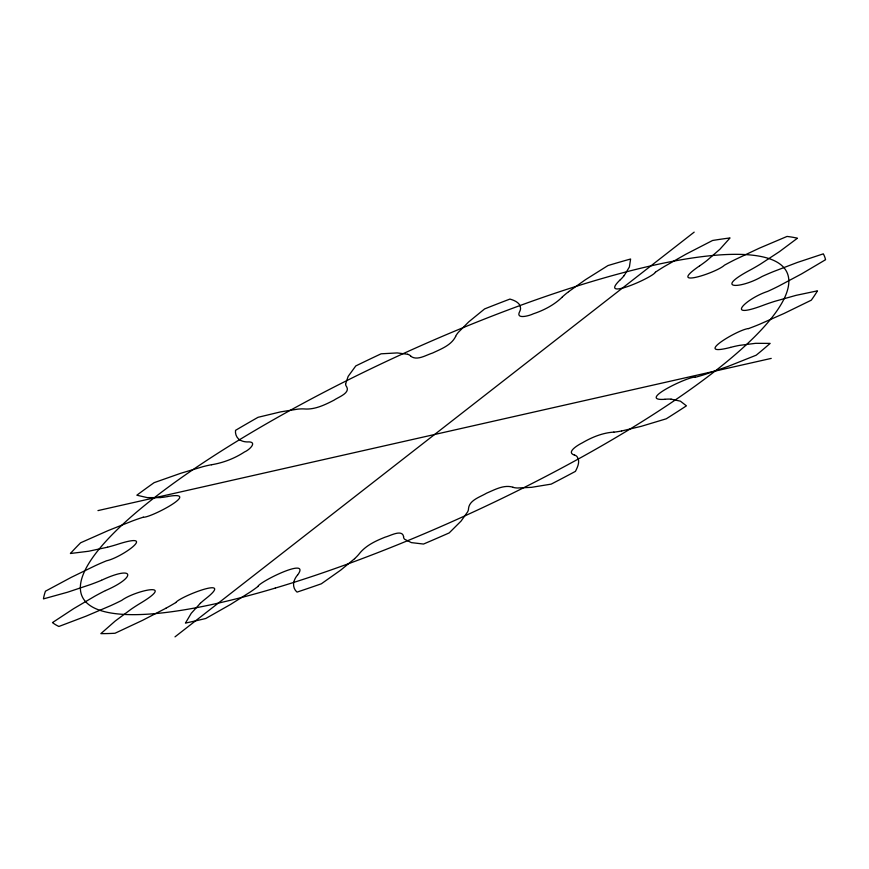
<?xml version="1.0" encoding="UTF-8"?>
<svg xmlns="http://www.w3.org/2000/svg" width="869" height="869" viewBox="0 0 869 869"><rect width="100%" height="100%" fill="white"/><g stroke="black" fill="none" stroke-linecap="round" stroke-linejoin="round"><path stroke-width="1.3" d="M403.629 536.662C402.173 528.83 389.975 535.988 385.315 537.085C375.669 540.909 365.588 545.569 359.093 553.987A67.141 14.99 -24.7 0 1 354.574 558.691M455.66 336.412C451.304 345.319 440.941 349.034 432.534 353.053C426.038 355.008 416.696 361.298 410.526 355.975M624.148 275.636L629.395 266.968L630.612 259.005A428.721 95.709 -24.7 0 0 607.974 265.556L585.543 279.644L568.554 291.702M297.622 575.006C311.46 556.138 259.896 581.437 257.832 586.51M562.46 296.872C554.335 304.9 543.929 310.276 533.164 313.872C529.677 315.653 515.165 319.901 519.716 311.493A67.141 14.99 -24.7 0 0 520.542 308.126C520.412 302.749 514.35 300.337 509.929 299.077A428.721 95.709 -24.7 0 0 484.598 308.929L468.695 321.91L458.354 332.316A67.141 14.99 -24.7 0 0 455.562 336.444M200.326 603.303L191.223 613.318L185.455 623.084A428.721 95.709 -24.7 0 0 205.779 618.489L230.611 604.411L250.261 592.006A67.141 14.99 -24.7 0 0 257.908 586.499M354.628 558.68L340.778 570.075L321.345 583.794A428.721 95.709 -24.7 0 1 297.024 592.104C293.244 588.986 292.56 583.295 294.895 579.102A67.141 14.99 -24.7 0 1 297.524 575.039M619.673 280.329C598.285 301.5 652.467 277.7 655.4 272.247M174.995 636.868L694.179 232.132M699.567 265.881C665.339 289.312 716.393 272.942 724.42 265.208A67.141 14.99 -24.7 0 1 735.044 259.635L759.256 248.219L787.042 236.433A428.721 95.709 -24.7 0 1 797.46 238.204L779.439 251.662L760.625 263.991A67.141 14.99 -24.7 0 1 750.794 269.705C712.493 289.877 740.909 288.866 762.026 276.516A67.141 14.99 -24.7 0 1 773.269 271.66L797.308 262.471L823.312 253.846A428.721 95.709 -24.7 0 1 825.55 259.722L801.642 273.865L778.765 286.075A67.141 14.99 -24.7 0 1 767.685 291.397C746.221 298.371 723.03 320.628 764.155 304.943A67.141 14.99 -24.7 0 1 774.779 301.326L796.058 295.351L817.468 290.843A428.721 95.709 -24.7 0 1 811.277 300.185L784.055 313.47L759.604 324.256A67.141 14.99 -24.7 0 1 748.481 328.601M175.734 602.565C180.459 596.243 235.01 575.343 206.442 598.133A67.141 14.99 -24.7 0 0 200.381 603.282M165.87 608.267L142.559 620.336L115.012 633.251A428.721 95.709 -24.7 0 1 100.88 633.631L115.164 621.074L131.143 609.202A67.141 14.99 -24.7 0 1 139.942 603.52C177.808 580.905 134.847 590.583 121.682 600.403A67.141 14.99 -24.7 0 1 110.602 605.693L86.14 616.132L58.875 626.473A428.721 95.709 -24.7 0 1 52.466 622.595L73.713 608.615L94.851 596.177A67.141 14.99 -24.7 0 1 105.442 590.583M105.475 590.594C136.911 577.049 134.554 564.763 101.543 580.264M748.502 328.569C738.118 329.275 691.105 357.474 730.568 347.404M143.287 517.229C150.728 517.957 202.727 490.388 167.804 496.481M107.571 547.198L88.616 551.25L70.411 553.499A428.721 95.709 -24.7 0 1 80.621 542.788L108.397 530.481L132.642 520.868A67.141 14.99 -24.7 0 1 143.331 517.185M695.319 377.233C689.953 375.604 635.413 401.424 664.904 399.305M97.958 510.603L771.227 358.397M621.52 431.013L641.3 426.31L666.241 418.804A428.721 95.709 -24.7 0 0 686.423 405.834L680.416 401.174L671.107 399.143M211.536 464.741C223.257 462.819 234.608 458.463 244.547 451.934C249.609 449.86 258.517 441.094 247.024 441.93A67.141 14.99 -24.7 0 1 242.505 441.137C237.78 440.018 234.869 435.032 235.532 430.34A428.721 95.709 -24.7 0 1 258.05 417.305L280.633 411.873L297.774 409.136A67.141 14.99 -24.7 0 1 304.041 408.93C314.665 409.896 324.821 404.9 334.022 400.174C338.052 397.22 350.62 393.114 346.568 386.575A67.141 14.99 -24.7 0 1 345.645 383.979M160.146 497.6L147.23 497.611L136.835 495.211A428.721 95.709 -24.7 0 1 154.139 482.653L180.763 473.279L202.64 466.751A67.141 14.99 -24.7 0 1 211.601 464.698M613.872 432.11C602.597 432.805 591.876 437.237 582.219 442.897C578.776 444.57 565.534 452.184 574.279 455.03M407.735 354.27L397.187 352.923L381.089 353.813A428.721 95.709 -24.7 0 0 355.79 365.925L348.165 376.375L345.58 384M513.003 487.237C503.977 484.381 494.711 489.747 486.586 493.168C480.285 497.003 469.379 499.99 468.521 508.517A67.141 14.99 -24.7 0 1 467.598 511.917L461.102 521.042L449.186 532.914A428.721 95.709 -24.7 0 1 423.507 544.048L411.363 542.614L404.596 539.236A67.141 14.99 -24.7 0 1 403.542 536.705M562.373 296.894A67.141 14.99 -24.7 0 1 568.608 291.702M407.68 354.302A67.141 14.99 -24.7 0 1 410.624 355.932M167.739 496.536A67.141 14.99 -24.7 0 1 160.189 497.568M107.604 547.166A67.141 14.99 -24.7 0 0 117.456 544.363C159.201 530.84 121.584 557.702 106.605 560.755A67.141 14.99 -24.7 0 0 95.373 565.632L71.377 577.288L45.46 591.181A428.721 95.709 -24.7 0 0 43.45 598.893L67.489 592.234L90.441 584.576A67.141 14.99 -24.7 0 0 101.532 580.286M175.788 602.565A67.141 14.99 -24.7 0 1 165.849 608.267M512.916 487.292A67.141 14.99 -24.7 0 0 517.609 487.998L531.589 487.324L551.196 484.12A428.721 95.709 -24.7 0 0 575.441 471.367C577.613 467.066 580.47 461.146 577.103 456.725A67.141 14.99 -24.7 0 0 574.376 454.976M621.552 430.981A67.141 14.99 -24.7 0 1 613.796 432.154M664.981 399.262A67.141 14.99 -24.7 0 1 671.053 399.164M695.265 377.276A67.141 14.99 -24.7 0 0 705.248 374.343L728.613 366.186L756.182 355.204A428.721 95.709 -24.7 0 0 770.13 343.396L755.628 343.32L739.476 345.384A67.141 14.99 -24.7 0 0 730.612 347.361M699.632 265.871A67.141 14.99 -24.7 0 0 707.105 260.385L719.88 249.284L730.036 237.954A428.721 95.709 -24.7 0 0 712.569 240.485L686.021 254.161L664.242 266.566A67.141 14.99 -24.7 0 0 655.345 272.258M624.094 275.647A67.141 14.99 -24.7 0 1 619.749 280.307M275.256 588.085A387.889 86.596 -24.7 0 0 788.259 276.136A387.889 86.596 -24.7 0 0 240.246 439.269A387.889 86.596 -24.7 0 0 275.256 588.085"/></g></svg>
